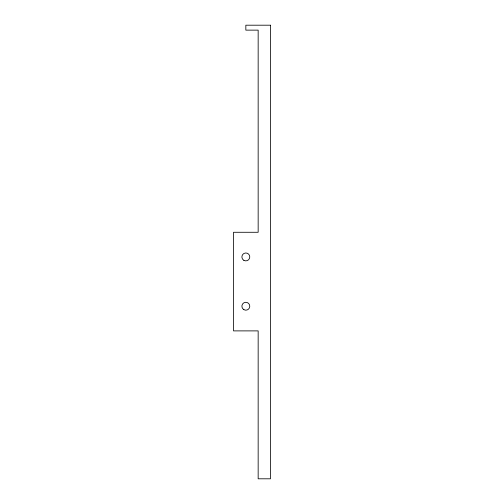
<?xml version="1.0" encoding="UTF-8"?>
<svg xmlns="http://www.w3.org/2000/svg" width="504" height="504" viewBox="0 0 504 504"><rect width="100%" height="100%" fill="white"/><g stroke="black" fill="none" stroke-linecap="round" stroke-linejoin="round"><path stroke-width="0.76" d="M270.49 25.2L245.839 25.2L245.839 30.133L258.161 30.133L258.161 232.281L233.509 232.281L233.509 330.889L258.161 330.889L258.161 478.8L270.49 478.8L270.49 25.2M243.867 260.348A3.944 3.944 0 0 0 249.782 256.933A3.944 3.944 0 0 0 243.867 253.512A3.944 3.944 0 0 0 243.867 260.348M243.867 309.651A3.944 3.944 0 0 0 249.782 306.237A3.944 3.944 0 0 0 243.867 302.816A3.944 3.944 0 0 0 243.867 309.651"/></g></svg>
